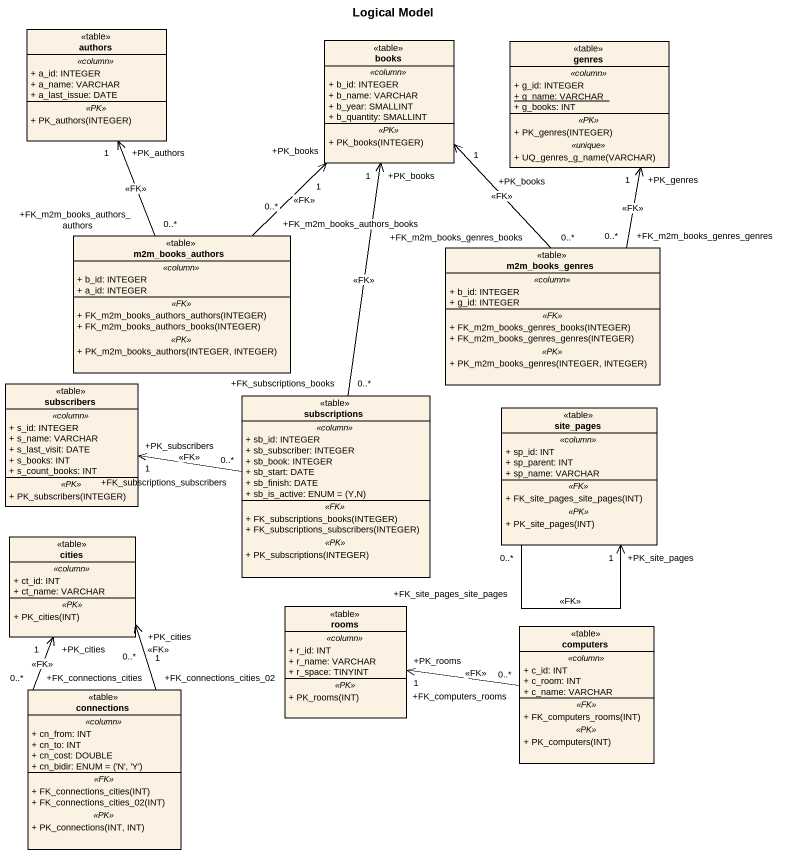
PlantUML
@startuml
title Logical Model
hide circle
hide empty members
skinparam classAttributeIconSize 0
class authors <<table>> {
  .. <<column>> ..
  + a_id: INTEGER
  + a_name: VARCHAR
  + a_last_issue: DATE
  .. <<PK>> ..
  + PK_authors(INTEGER)
}
class books <<table>> {
  .. <<column>> ..
  + b_id: INTEGER
  + b_name: VARCHAR
  + b_year: SMALLINT
  + b_quantity: SMALLINT
  .. <<PK>> ..
  + PK_books(INTEGER)
}
class genres <<table>> {
  .. <<column>> ..
  + g_id: INTEGER
  {static} + g_name: VARCHAR
  + g_books: INT
  .. <<PK>> ..
  + PK_genres(INTEGER)
  .. <<unique>> ..
  + UQ_genres_g_name(VARCHAR)
}
class m2m_books_authors <<table>> {
  .. <<column>> ..
  + b_id: INTEGER
  + a_id: INTEGER
  .. <<FK>> ..
  + FK_m2m_books_authors_authors(INTEGER)
  + FK_m2m_books_authors_books(INTEGER)
  .. <<PK>> ..
  + PK_m2m_books_authors(INTEGER, INTEGER)
}
class m2m_books_genres <<table>> {
  .. <<column>> ..
  + b_id: INTEGER
  + g_id: INTEGER
  .. <<FK>> ..
  + FK_m2m_books_genres_books(INTEGER)
  + FK_m2m_books_genres_genres(INTEGER)
  .. <<PK>> ..
  + PK_m2m_books_genres(INTEGER, INTEGER)
}
class subscribers <<table>> {
  .. <<column>> ..
  + s_id: INTEGER
  + s_name: VARCHAR
  + s_last_visit: DATE
  + s_books: INT
  + s_count_books: INT
  .. <<PK>> ..
  + PK_subscribers(INTEGER)
}
class subscriptions <<table>> {
  .. <<column>> ..
  + sb_id: INTEGER
  + sb_subscriber: INTEGER
  + sb_book: INTEGER
  + sb_start: DATE
  + sb_finish: DATE
  {field} + sb_is_active: ENUM = (Y,N)
  .. <<FK>> ..
  + FK_subscriptions_books(INTEGER)
  + FK_subscriptions_subscribers(INTEGER)
  .. <<PK>> ..
  + PK_subscriptions(INTEGER)
}
class site_pages <<table>> {
  .. <<column>> ..
  + sp_id: INT
  + sp_parent: INT
  + sp_name: VARCHAR
  .. <<FK>> ..
  + FK_site_pages_site_pages(INT)
  .. <<PK>> ..
  + PK_site_pages(INT)
}
class cities <<table>> {
  .. <<column>> ..
  + ct_id: INT
  + ct_name: VARCHAR
  .. <<PK>> ..
  + PK_cities(INT)
}
class rooms <<table>> {
  .. <<column>> ..
  + r_id: INT
  + r_name: VARCHAR
  + r_space: TINYINT
  .. <<PK>> ..
  + PK_rooms(INT)
}
class computers <<table>> {
  .. <<column>> ..
  + c_id: INT
  + c_room: INT
  + c_name: VARCHAR
  .. <<FK>> ..
  + FK_computers_rooms(INT)
  .. <<PK>> ..
  + PK_computers(INT)
}
class connections <<table>> {
  .. <<column>> ..
  + cn_from: INT
  + cn_to: INT
  + cn_cost: DOUBLE
  {field} + cn_bidir: ENUM = ('N', 'Y')
  .. <<FK>> ..
  + FK_connections_cities(INT)
  + FK_connections_cities_02(INT)
  .. <<PK>> ..
  + PK_connections(INT, INT)
}
m2m_books_authors "+FK_m2m_books_authors_authors\n0..*" -up-> "+PK_authors\n1" authors : <<FK>>
m2m_books_authors "+FK_m2m_books_authors_books\n0..*" -up-> "+PK_books\n1" books : <<FK>>
m2m_books_genres "+FK_m2m_books_genres_books\n0..*" -up-> "+PK_books\n1" books : <<FK>>
m2m_books_genres "+FK_m2m_books_genres_genres\n0..*" -up-> "+PK_genres\n1" genres : <<FK>>
subscriptions "+FK_subscriptions_books\n0..*" -up-> "+PK_books\n1" books : <<FK>>
subscriptions "+FK_subscriptions_subscribers\n0..*" -left-> "+PK_subscribers\n1" subscribers : <<FK>>
site_pages "+FK_site_pages_site_pages\n0..*" --> "+PK_site_pages\n1" site_pages : <<FK>>
computers "+FK_computers_rooms\n0..*" -left-> "+PK_rooms\n1" rooms : <<FK>>
connections "+FK_connections_cities\n0..*" -up-> "+PK_cities\n1" cities : <<FK>>
connections "+FK_connections_cities_02\n0..*" -up-> "+PK_cities\n1" cities : <<FK>>
@enduml
